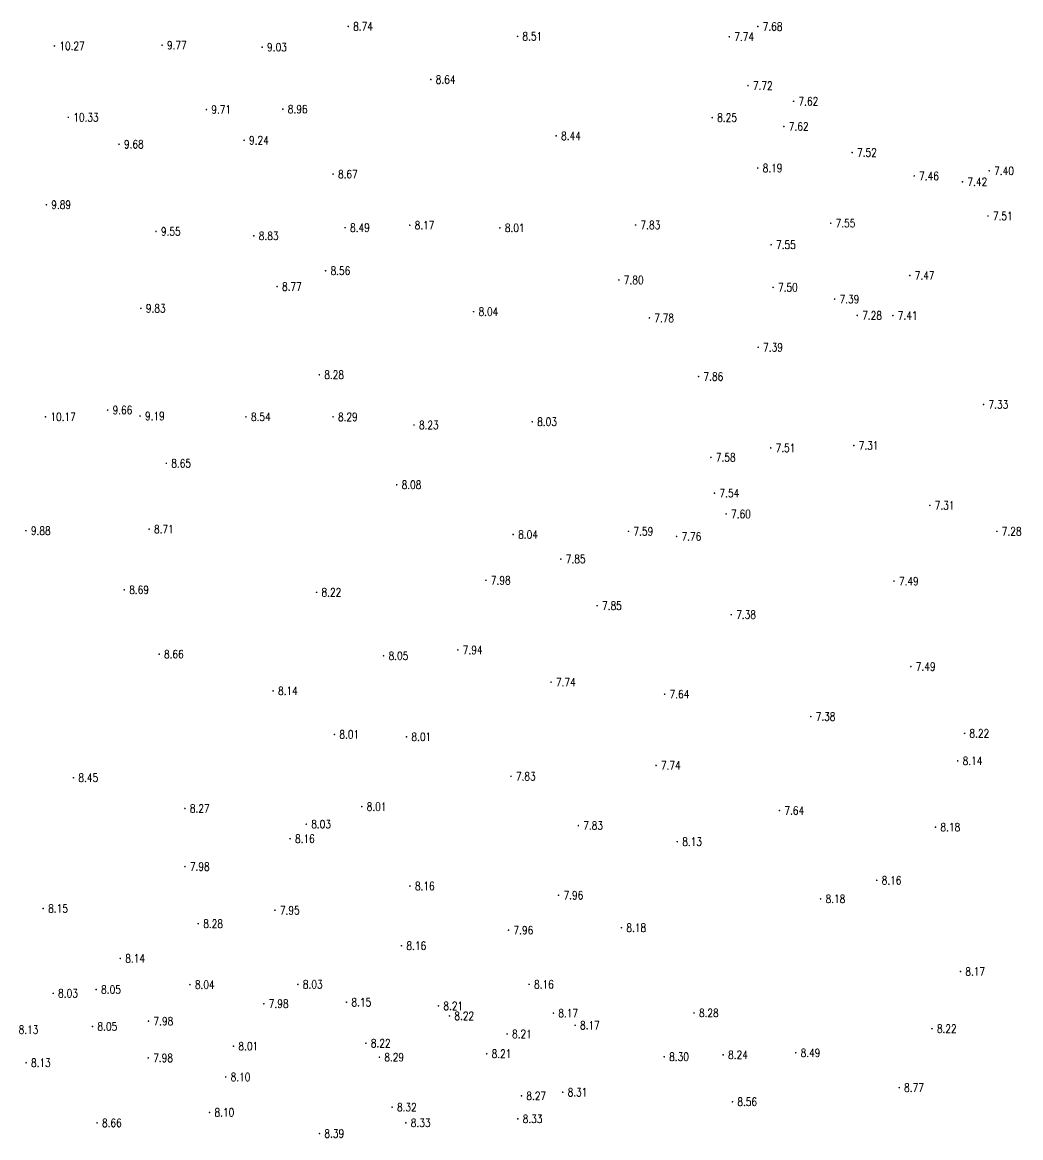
# Model space of a CAD drawing. Extents: x 476861 to 479475, y 2367369 to 2370541.
# Drawn here: x 477556.2 to 477677.5, y 2367775.1 to 2367910.7 of the extents above; entities that cross this region are included whole.
import ezdxf
from ezdxf.enums import TextEntityAlignment as Align

# ---------------------------------------------------------------- set-up
doc = ezdxf.new("R2010")
doc.units = 0
doc.header["$LTSCALE"] = 0.5
doc.layers.get('0').update_dxf_attribs({"linetype": 'CONTINUOUS'})
doc.layers.add('GCD', color=1, linetype='CONTINUOUS')
doc.styles.add('HZ', font='rs.shx', dxfattribs={"width": 0.8, "bigfont": 'hztxt.shx'})

# ---------------------------------------------------------------- blocks, each defined once
blk = doc.blocks.new('GC200')
at = {"linetype": 'Continuous', "const_width": 0.2, "flags": 128}
blk.add_lwpolyline([(-0.1, 0, 1), (0.1, 0, 1)], format="xyb", close=True, dxfattribs=at)

msp = doc.modelspace()

# ---------------------------------------------------------------- block references
at = {"layer": 'GCD', "linetype": 'Continuous'}
ref = msp.add_blockref('GC200', (477595.776, 2367910.175, 8.744), dxfattribs=dict(at, xscale=0.5, yscale=0.5, zscale=0.5))
ref.add_attrib('height', '8.74', dxfattribs={"linetype": 'Continuous', "height": 1, "style": 'HZ', "width": 0.8}).set_placement((477596.376, 2367910.175, 8.744), align=Align.MIDDLE_LEFT)
ref = msp.add_blockref('GC200', (477645.556, 2367910.158, 7.684), dxfattribs=dict(at, xscale=0.5, yscale=0.5, zscale=0.5))
ref.add_attrib('height', '7.68', dxfattribs={"linetype": 'Continuous', "height": 1, "style": 'HZ', "width": 0.8}).set_placement((477646.156, 2367910.158, 7.684), align=Align.MIDDLE_LEFT)
ref = msp.add_blockref('GC200', (477560.058, 2367907.801, 10.265), dxfattribs=dict(at, xscale=0.5, yscale=0.5, zscale=0.5))
ref.add_attrib('height', '10.27', dxfattribs={"linetype": 'Continuous', "height": 1, "style": 'HZ', "width": 0.8}).set_placement((477560.658, 2367907.801, 10.265), align=Align.MIDDLE_LEFT)
ref = msp.add_blockref('GC200', (477573.143, 2367907.894, 9.771), dxfattribs=dict(at, xscale=0.5, yscale=0.5, zscale=0.5))
ref.add_attrib('height', '9.77', dxfattribs={"linetype": 'Continuous', "height": 1, "style": 'HZ', "width": 0.8}).set_placement((477573.743, 2367907.894, 9.771), align=Align.MIDDLE_LEFT)
ref = msp.add_blockref('GC200', (477616.35, 2367908.966, 8.509), dxfattribs=dict(at, xscale=0.5, yscale=0.5, zscale=0.5))
ref.add_attrib('height', '8.51', dxfattribs={"linetype": 'Continuous', "height": 1, "style": 'HZ', "width": 0.8}).set_placement((477616.95, 2367908.966, 8.509), align=Align.MIDDLE_LEFT)
ref = msp.add_blockref('GC200', (477642.094, 2367908.922, 7.735), dxfattribs=dict(at, xscale=0.5, yscale=0.5, zscale=0.5))
ref.add_attrib('height', '7.74', dxfattribs={"linetype": 'Continuous', "height": 1, "style": 'HZ', "width": 0.8}).set_placement((477642.694, 2367908.922, 7.735), align=Align.MIDDLE_LEFT)
ref = msp.add_blockref('GC200', (477585.311, 2367907.651, 9.033), dxfattribs=dict(at, xscale=0.5, yscale=0.5, zscale=0.5))
ref.add_attrib('height', '9.03', dxfattribs={"linetype": 'Continuous', "height": 1, "style": 'HZ', "width": 0.8}).set_placement((477585.911, 2367907.651, 9.033), align=Align.MIDDLE_LEFT)
ref = msp.add_blockref('GC200', (477605.81, 2367903.713, 8.64), dxfattribs=dict(at, xscale=0.5, yscale=0.5, zscale=0.5))
ref.add_attrib('height', '8.64', dxfattribs={"linetype": 'Continuous', "height": 1, "style": 'HZ', "width": 0.8}).set_placement((477606.41, 2367903.713, 8.64), align=Align.MIDDLE_LEFT)
ref = msp.add_blockref('GC200', (477644.364, 2367902.98, 7.718), dxfattribs=dict(at, xscale=0.5, yscale=0.5, zscale=0.5))
ref.add_attrib('height', '7.72', dxfattribs={"linetype": 'Continuous', "height": 1, "style": 'HZ', "width": 0.8}).set_placement((477644.964, 2367902.98, 7.718), align=Align.MIDDLE_LEFT)
ref = msp.add_blockref('GC200', (477649.905, 2367901.072, 7.619), dxfattribs=dict(at, xscale=0.5, yscale=0.5, zscale=0.5))
ref.add_attrib('height', '7.62', dxfattribs={"linetype": 'Continuous', "height": 1, "style": 'HZ', "width": 0.8}).set_placement((477650.505, 2367901.072, 7.619), align=Align.MIDDLE_LEFT)
ref = msp.add_blockref('GC200', (477578.527, 2367900.069, 9.708), dxfattribs=dict(at, xscale=0.5, yscale=0.5, zscale=0.5))
ref.add_attrib('height', '9.71', dxfattribs={"linetype": 'Continuous', "height": 1, "style": 'HZ', "width": 0.8}).set_placement((477579.127, 2367900.069, 9.708), align=Align.MIDDLE_LEFT)
ref = msp.add_blockref('GC200', (477587.825, 2367900.119, 8.958), dxfattribs=dict(at, xscale=0.5, yscale=0.5, zscale=0.5))
ref.add_attrib('height', '8.96', dxfattribs={"linetype": 'Continuous', "height": 1, "style": 'HZ', "width": 0.8}).set_placement((477588.425, 2367900.119, 8.958), align=Align.MIDDLE_LEFT)
ref = msp.add_blockref('GC200', (477561.752, 2367899.12, 10.33), dxfattribs=dict(at, xscale=0.5, yscale=0.5, zscale=0.5))
ref.add_attrib('height', '10.33', dxfattribs={"linetype": 'Continuous', "height": 1, "style": 'HZ', "width": 0.8}).set_placement((477562.352, 2367899.12, 10.33), align=Align.MIDDLE_LEFT)
ref = msp.add_blockref('GC200', (477640.02, 2367899.086, 8.25), dxfattribs=dict(at, xscale=0.5, yscale=0.5, zscale=0.5))
ref.add_attrib('height', '8.25', dxfattribs={"linetype": 'Continuous', "height": 1, "style": 'HZ', "width": 0.8}).set_placement((477640.62, 2367899.086, 8.25), align=Align.MIDDLE_LEFT)
ref = msp.add_blockref('GC200', (477648.729, 2367898.012, 7.619), dxfattribs=dict(at, xscale=0.5, yscale=0.5, zscale=0.5))
ref.add_attrib('height', '7.62', dxfattribs={"linetype": 'Continuous', "height": 1, "style": 'HZ', "width": 0.8}).set_placement((477649.329, 2367898.012, 7.619), align=Align.MIDDLE_LEFT)
ref = msp.add_blockref('GC200', (477567.914, 2367895.851, 9.68), dxfattribs=dict(at, xscale=0.5, yscale=0.5, zscale=0.5))
ref.add_attrib('height', '9.68', dxfattribs={"linetype": 'Continuous', "height": 1, "style": 'HZ', "width": 0.8}).set_placement((477568.514, 2367895.851, 9.68), align=Align.MIDDLE_LEFT)
ref = msp.add_blockref('GC200', (477583.118, 2367896.328, 9.24), dxfattribs=dict(at, xscale=0.5, yscale=0.5, zscale=0.5))
ref.add_attrib('height', '9.24', dxfattribs={"linetype": 'Continuous', "height": 1, "style": 'HZ', "width": 0.8}).set_placement((477583.718, 2367896.328, 9.24), align=Align.MIDDLE_LEFT)
ref = msp.add_blockref('GC200', (477621.05, 2367896.865, 8.44), dxfattribs=dict(at, xscale=0.5, yscale=0.5, zscale=0.5))
ref.add_attrib('height', '8.44', dxfattribs={"linetype": 'Continuous', "height": 1, "style": 'HZ', "width": 0.8}).set_placement((477621.65, 2367896.865, 8.44), align=Align.MIDDLE_LEFT)
ref = msp.add_blockref('GC200', (477657.023, 2367894.835, 7.519), dxfattribs=dict(at, xscale=0.5, yscale=0.5, zscale=0.5))
ref.add_attrib('height', '7.52', dxfattribs={"linetype": 'Continuous', "height": 1, "style": 'HZ', "width": 0.8}).set_placement((477657.623, 2367894.835, 7.519), align=Align.MIDDLE_LEFT)
ref = msp.add_blockref('GC200', (477645.552, 2367892.956, 8.19), dxfattribs=dict(at, xscale=0.5, yscale=0.5, zscale=0.5))
ref.add_attrib('height', '8.19', dxfattribs={"linetype": 'Continuous', "height": 1, "style": 'HZ', "width": 0.8}).set_placement((477646.152, 2367892.956, 8.19), align=Align.MIDDLE_LEFT)
ref = msp.add_blockref('GC200', (477593.931, 2367892.216, 8.67), dxfattribs=dict(at, xscale=0.5, yscale=0.5, zscale=0.5))
ref.add_attrib('height', '8.67', dxfattribs={"linetype": 'Continuous', "height": 1, "style": 'HZ', "width": 0.8}).set_placement((477594.531, 2367892.216, 8.67), align=Align.MIDDLE_LEFT)
ref = msp.add_blockref('GC200', (477664.568, 2367891.992, 7.463), dxfattribs=dict(at, xscale=0.5, yscale=0.5, zscale=0.5))
ref.add_attrib('height', '7.46', dxfattribs={"linetype": 'Continuous', "height": 1, "style": 'HZ', "width": 0.8}).set_placement((477665.168, 2367891.992, 7.463), align=Align.MIDDLE_LEFT)
ref = msp.add_blockref('GC200', (477673.692, 2367892.621, 7.403), dxfattribs=dict(at, xscale=0.5, yscale=0.5, zscale=0.5))
ref.add_attrib('height', '7.40', dxfattribs={"linetype": 'Continuous', "height": 1, "style": 'HZ', "width": 0.8}).set_placement((477674.292, 2367892.621, 7.403), align=Align.MIDDLE_LEFT)
ref = msp.add_blockref('GC200', (477670.441, 2367891.273, 7.424), dxfattribs=dict(at, xscale=0.5, yscale=0.5, zscale=0.5))
ref.add_attrib('height', '7.42', dxfattribs={"linetype": 'Continuous', "height": 1, "style": 'HZ', "width": 0.8}).set_placement((477671.041, 2367891.273, 7.424), align=Align.MIDDLE_LEFT)
ref = msp.add_blockref('GC200', (477559.081, 2367888.495, 9.89), dxfattribs=dict(at, xscale=0.5, yscale=0.5, zscale=0.5))
ref.add_attrib('height', '9.89', dxfattribs={"linetype": 'Continuous', "height": 1, "style": 'HZ', "width": 0.8}).set_placement((477559.681, 2367888.495, 9.89), align=Align.MIDDLE_LEFT)
ref = msp.add_blockref('GC200', (477654.419, 2367886.251, 7.549), dxfattribs=dict(at, xscale=0.5, yscale=0.5, zscale=0.5))
ref.add_attrib('height', '7.55', dxfattribs={"linetype": 'Continuous', "height": 1, "style": 'HZ', "width": 0.8}).set_placement((477655.019, 2367886.251, 7.549), align=Align.MIDDLE_LEFT)
ref = msp.add_blockref('GC200', (477673.535, 2367887.123, 7.51), dxfattribs=dict(at, xscale=0.5, yscale=0.5, zscale=0.5))
ref.add_attrib('height', '7.51', dxfattribs={"linetype": 'Continuous', "height": 1, "style": 'HZ', "width": 0.8}).set_placement((477674.135, 2367887.123, 7.51), align=Align.MIDDLE_LEFT)
ref = msp.add_blockref('GC200', (477572.406, 2367885.251, 9.554), dxfattribs=dict(at, xscale=0.5, yscale=0.5, zscale=0.5))
ref.add_attrib('height', '9.55', dxfattribs={"linetype": 'Continuous', "height": 1, "style": 'HZ', "width": 0.8}).set_placement((477573.006, 2367885.251, 9.554), align=Align.MIDDLE_LEFT)
ref = msp.add_blockref('GC200', (477584.304, 2367884.709, 8.834), dxfattribs=dict(at, xscale=0.5, yscale=0.5, zscale=0.5))
ref.add_attrib('height', '8.83', dxfattribs={"linetype": 'Continuous', "height": 1, "style": 'HZ', "width": 0.8}).set_placement((477584.904, 2367884.709, 8.834), align=Align.MIDDLE_LEFT)
ref = msp.add_blockref('GC200', (477595.397, 2367885.705, 8.49), dxfattribs=dict(at, xscale=0.5, yscale=0.5, zscale=0.5))
ref.add_attrib('height', '8.49', dxfattribs={"linetype": 'Continuous', "height": 1, "style": 'HZ', "width": 0.8}).set_placement((477595.997, 2367885.705, 8.49), align=Align.MIDDLE_LEFT)
ref = msp.add_blockref('GC200', (477603.249, 2367886.004, 8.171), dxfattribs=dict(at, xscale=0.5, yscale=0.5, zscale=0.5))
ref.add_attrib('height', '8.17', dxfattribs={"linetype": 'Continuous', "height": 1, "style": 'HZ', "width": 0.8}).set_placement((477603.849, 2367886.004, 8.171), align=Align.MIDDLE_LEFT)
ref = msp.add_blockref('GC200', (477614.209, 2367885.68, 8.005), dxfattribs=dict(at, xscale=0.5, yscale=0.5, zscale=0.5))
ref.add_attrib('height', '8.01', dxfattribs={"linetype": 'Continuous', "height": 1, "style": 'HZ', "width": 0.8}).set_placement((477614.809, 2367885.68, 8.005), align=Align.MIDDLE_LEFT)
ref = msp.add_blockref('GC200', (477630.701, 2367886.03, 7.825), dxfattribs=dict(at, xscale=0.5, yscale=0.5, zscale=0.5))
ref.add_attrib('height', '7.83', dxfattribs={"linetype": 'Continuous', "height": 1, "style": 'HZ', "width": 0.8}).set_placement((477631.301, 2367886.03, 7.825), align=Align.MIDDLE_LEFT)
ref = msp.add_blockref('GC200', (477647.176, 2367883.629, 7.545), dxfattribs=dict(at, xscale=0.5, yscale=0.5, zscale=0.5))
ref.add_attrib('height', '7.55', dxfattribs={"linetype": 'Continuous', "height": 1, "style": 'HZ', "width": 0.8}).set_placement((477647.776, 2367883.629, 7.545), align=Align.MIDDLE_LEFT)
ref = msp.add_blockref('GC200', (477593.023, 2367880.472, 8.56), dxfattribs=dict(at, xscale=0.5, yscale=0.5, zscale=0.5))
ref.add_attrib('height', '8.56', dxfattribs={"linetype": 'Continuous', "height": 1, "style": 'HZ', "width": 0.8}).set_placement((477593.623, 2367880.472, 8.56), align=Align.MIDDLE_LEFT)
ref = msp.add_blockref('GC200', (477628.671, 2367879.345, 7.8), dxfattribs=dict(at, xscale=0.5, yscale=0.5, zscale=0.5))
ref.add_attrib('height', '7.80', dxfattribs={"linetype": 'Continuous', "height": 1, "style": 'HZ', "width": 0.8}).set_placement((477629.271, 2367879.345, 7.8), align=Align.MIDDLE_LEFT)
ref = msp.add_blockref('GC200', (477664.031, 2367879.889, 7.468), dxfattribs=dict(at, xscale=0.5, yscale=0.5, zscale=0.5))
ref.add_attrib('height', '7.47', dxfattribs={"linetype": 'Continuous', "height": 1, "style": 'HZ', "width": 0.8}).set_placement((477664.631, 2367879.889, 7.468), align=Align.MIDDLE_LEFT)
ref = msp.add_blockref('GC200', (477587.124, 2367878.545, 8.77), dxfattribs=dict(at, xscale=0.5, yscale=0.5, zscale=0.5))
ref.add_attrib('height', '8.77', dxfattribs={"linetype": 'Continuous', "height": 1, "style": 'HZ', "width": 0.8}).set_placement((477587.724, 2367878.545, 8.77), align=Align.MIDDLE_LEFT)
ref = msp.add_blockref('GC200', (477647.418, 2367878.446, 7.5), dxfattribs=dict(at, xscale=0.5, yscale=0.5, zscale=0.5))
ref.add_attrib('height', '7.50', dxfattribs={"linetype": 'Continuous', "height": 1, "style": 'HZ', "width": 0.8}).set_placement((477648.018, 2367878.446, 7.5), align=Align.MIDDLE_LEFT)
ref = msp.add_blockref('GC200', (477654.898, 2367877.016, 7.39), dxfattribs=dict(at, xscale=0.5, yscale=0.5, zscale=0.5))
ref.add_attrib('height', '7.39', dxfattribs={"linetype": 'Continuous', "height": 1, "style": 'HZ', "width": 0.8}).set_placement((477655.498, 2367877.016, 7.39), align=Align.MIDDLE_LEFT)
ref = msp.add_blockref('GC200', (477570.572, 2367875.894, 9.831), dxfattribs=dict(at, xscale=0.5, yscale=0.5, zscale=0.5))
ref.add_attrib('height', '9.83', dxfattribs={"linetype": 'Continuous', "height": 1, "style": 'HZ', "width": 0.8}).set_placement((477571.172, 2367875.894, 9.831), align=Align.MIDDLE_LEFT)
ref = msp.add_blockref('GC200', (477611.013, 2367875.495, 8.04), dxfattribs=dict(at, xscale=0.5, yscale=0.5, zscale=0.5))
ref.add_attrib('height', '8.04', dxfattribs={"linetype": 'Continuous', "height": 1, "style": 'HZ', "width": 0.8}).set_placement((477611.613, 2367875.495, 8.04), align=Align.MIDDLE_LEFT)
ref = msp.add_blockref('GC200', (477632.376, 2367874.729, 7.78), dxfattribs=dict(at, xscale=0.5, yscale=0.5, zscale=0.5))
ref.add_attrib('height', '7.78', dxfattribs={"linetype": 'Continuous', "height": 1, "style": 'HZ', "width": 0.8}).set_placement((477632.976, 2367874.729, 7.78), align=Align.MIDDLE_LEFT)
ref = msp.add_blockref('GC200', (477657.649, 2367875.04, 7.279), dxfattribs=dict(at, xscale=0.5, yscale=0.5, zscale=0.5))
ref.add_attrib('height', '7.28', dxfattribs={"linetype": 'Continuous', "height": 1, "style": 'HZ', "width": 0.8}).set_placement((477658.249, 2367875.04, 7.279), align=Align.MIDDLE_LEFT)
ref = msp.add_blockref('GC200', (477661.974, 2367875.015, 7.406), dxfattribs=dict(at, xscale=0.5, yscale=0.5, zscale=0.5))
ref.add_attrib('height', '7.41', dxfattribs={"linetype": 'Continuous', "height": 1, "style": 'HZ', "width": 0.8}).set_placement((477662.574, 2367875.015, 7.406), align=Align.MIDDLE_LEFT)
ref = msp.add_blockref('GC200', (477645.605, 2367871.161, 7.39), dxfattribs=dict(at, xscale=0.5, yscale=0.5, zscale=0.5))
ref.add_attrib('height', '7.39', dxfattribs={"linetype": 'Continuous', "height": 1, "style": 'HZ', "width": 0.8}).set_placement((477646.205, 2367871.161, 7.39), align=Align.MIDDLE_LEFT)
ref = msp.add_blockref('GC200', (477592.261, 2367867.829, 8.282), dxfattribs=dict(at, xscale=0.5, yscale=0.5, zscale=0.5))
ref.add_attrib('height', '8.28', dxfattribs={"linetype": 'Continuous', "height": 1, "style": 'HZ', "width": 0.8}).set_placement((477592.861, 2367867.829, 8.282), align=Align.MIDDLE_LEFT)
ref = msp.add_blockref('GC200', (477638.354, 2367867.598, 7.862), dxfattribs=dict(at, xscale=0.5, yscale=0.5, zscale=0.5))
ref.add_attrib('height', '7.86', dxfattribs={"linetype": 'Continuous', "height": 1, "style": 'HZ', "width": 0.8}).set_placement((477638.954, 2367867.598, 7.862), align=Align.MIDDLE_LEFT)
ref = msp.add_blockref('GC200', (477566.527, 2367863.531, 9.658), dxfattribs=dict(at, xscale=0.5, yscale=0.5, zscale=0.5))
ref.add_attrib('height', '9.66', dxfattribs={"linetype": 'Continuous', "height": 1, "style": 'HZ', "width": 0.8}).set_placement((477567.127, 2367863.531, 9.658), align=Align.MIDDLE_LEFT)
ref = msp.add_blockref('GC200', (477673, 2367864.209, 7.33), dxfattribs=dict(at, xscale=0.5, yscale=0.5, zscale=0.5))
ref.add_attrib('height', '7.33', dxfattribs={"linetype": 'Continuous', "height": 1, "style": 'HZ', "width": 0.8}).set_placement((477673.6, 2367864.209, 7.33), align=Align.MIDDLE_LEFT)
ref = msp.add_blockref('GC200', (477558.977, 2367862.703, 10.173), dxfattribs=dict(at, xscale=0.5, yscale=0.5, zscale=0.5))
ref.add_attrib('height', '10.17', dxfattribs={"linetype": 'Continuous', "height": 1, "style": 'HZ', "width": 0.8}).set_placement((477559.577, 2367862.703, 10.173), align=Align.MIDDLE_LEFT)
ref = msp.add_blockref('GC200', (477570.47, 2367862.802, 9.188), dxfattribs=dict(at, xscale=0.5, yscale=0.5, zscale=0.5))
ref.add_attrib('height', '9.19', dxfattribs={"linetype": 'Continuous', "height": 1, "style": 'HZ', "width": 0.8}).set_placement((477571.07, 2367862.802, 9.188), align=Align.MIDDLE_LEFT)
ref = msp.add_blockref('GC200', (477583.343, 2367862.704, 8.543), dxfattribs=dict(at, xscale=0.5, yscale=0.5, zscale=0.5))
ref.add_attrib('height', '8.54', dxfattribs={"linetype": 'Continuous', "height": 1, "style": 'HZ', "width": 0.8}).set_placement((477583.943, 2367862.704, 8.543), align=Align.MIDDLE_LEFT)
ref = msp.add_blockref('GC200', (477593.928, 2367862.699, 8.287), dxfattribs=dict(at, xscale=0.5, yscale=0.5, zscale=0.5))
ref.add_attrib('height', '8.29', dxfattribs={"linetype": 'Continuous', "height": 1, "style": 'HZ', "width": 0.8}).set_placement((477594.528, 2367862.699, 8.287), align=Align.MIDDLE_LEFT)
ref = msp.add_blockref('GC200', (477603.77, 2367861.712, 8.225), dxfattribs=dict(at, xscale=0.5, yscale=0.5, zscale=0.5))
ref.add_attrib('height', '8.23', dxfattribs={"linetype": 'Continuous', "height": 1, "style": 'HZ', "width": 0.8}).set_placement((477604.37, 2367861.712, 8.225), align=Align.MIDDLE_LEFT)
ref = msp.add_blockref('GC200', (477618.137, 2367862.108, 8.027), dxfattribs=dict(at, xscale=0.5, yscale=0.5, zscale=0.5))
ref.add_attrib('height', '8.03', dxfattribs={"linetype": 'Continuous', "height": 1, "style": 'HZ', "width": 0.8}).set_placement((477618.737, 2367862.108, 8.027), align=Align.MIDDLE_LEFT)
ref = msp.add_blockref('GC200', (477657.224, 2367859.223, 7.305), dxfattribs=dict(at, xscale=0.5, yscale=0.5, zscale=0.5))
ref.add_attrib('height', '7.31', dxfattribs={"linetype": 'Continuous', "height": 1, "style": 'HZ', "width": 0.8}).set_placement((477657.824, 2367859.223, 7.305), align=Align.MIDDLE_LEFT)
ref = msp.add_blockref('GC200', (477639.856, 2367857.779, 7.575), dxfattribs=dict(at, xscale=0.5, yscale=0.5, zscale=0.5))
ref.add_attrib('height', '7.58', dxfattribs={"linetype": 'Continuous', "height": 1, "style": 'HZ', "width": 0.8}).set_placement((477640.456, 2367857.779, 7.575), align=Align.MIDDLE_LEFT)
ref = msp.add_blockref('GC200', (477647.13, 2367858.925, 7.512), dxfattribs=dict(at, xscale=0.5, yscale=0.5, zscale=0.5))
ref.add_attrib('height', '7.51', dxfattribs={"linetype": 'Continuous', "height": 1, "style": 'HZ', "width": 0.8}).set_placement((477647.73, 2367858.925, 7.512), align=Align.MIDDLE_LEFT)
ref = msp.add_blockref('GC200', (477573.661, 2367857.05, 8.65), dxfattribs=dict(at, xscale=0.5, yscale=0.5, zscale=0.5))
ref.add_attrib('height', '8.65', dxfattribs={"linetype": 'Continuous', "height": 1, "style": 'HZ', "width": 0.8}).set_placement((477574.261, 2367857.05, 8.65), align=Align.MIDDLE_LEFT)
ref = msp.add_blockref('GC200', (477601.666, 2367854.445, 8.079), dxfattribs=dict(at, xscale=0.5, yscale=0.5, zscale=0.5))
ref.add_attrib('height', '8.08', dxfattribs={"linetype": 'Continuous', "height": 1, "style": 'HZ', "width": 0.8}).set_placement((477602.266, 2367854.445, 8.079), align=Align.MIDDLE_LEFT)
ref = msp.add_blockref('GC200', (477640.3, 2367853.43, 7.537), dxfattribs=dict(at, xscale=0.5, yscale=0.5, zscale=0.5))
ref.add_attrib('height', '7.54', dxfattribs={"linetype": 'Continuous', "height": 1, "style": 'HZ', "width": 0.8}).set_placement((477640.9, 2367853.43, 7.537), align=Align.MIDDLE_LEFT)
ref = msp.add_blockref('GC200', (477641.71, 2367850.895, 7.598), dxfattribs=dict(at, xscale=0.5, yscale=0.5, zscale=0.5))
ref.add_attrib('height', '7.60', dxfattribs={"linetype": 'Continuous', "height": 1, "style": 'HZ', "width": 0.8}).set_placement((477642.31, 2367850.895, 7.598), align=Align.MIDDLE_LEFT)
ref = msp.add_blockref('GC200', (477666.464, 2367851.938, 7.305), dxfattribs=dict(at, xscale=0.5, yscale=0.5, zscale=0.5))
ref.add_attrib('height', '7.31', dxfattribs={"linetype": 'Continuous', "height": 1, "style": 'HZ', "width": 0.8}).set_placement((477667.064, 2367851.938, 7.305), align=Align.MIDDLE_LEFT)
ref = msp.add_blockref('GC200', (477556.598, 2367848.863, 9.88), dxfattribs=dict(at, xscale=0.5, yscale=0.5, zscale=0.5))
ref.add_attrib('height', '9.88', dxfattribs={"linetype": 'Continuous', "height": 1, "style": 'HZ', "width": 0.8}).set_placement((477557.198, 2367848.863, 9.88), align=Align.MIDDLE_LEFT)
ref = msp.add_blockref('GC200', (477571.567, 2367849.053, 8.71), dxfattribs=dict(at, xscale=0.5, yscale=0.5, zscale=0.5))
ref.add_attrib('height', '8.71', dxfattribs={"linetype": 'Continuous', "height": 1, "style": 'HZ', "width": 0.8}).set_placement((477572.167, 2367849.053, 8.71), align=Align.MIDDLE_LEFT)
ref = msp.add_blockref('GC200', (477615.828, 2367848.393, 8.038), dxfattribs=dict(at, xscale=0.5, yscale=0.5, zscale=0.5))
ref.add_attrib('height', '8.04', dxfattribs={"linetype": 'Continuous', "height": 1, "style": 'HZ', "width": 0.8}).set_placement((477616.428, 2367848.393, 8.038), align=Align.MIDDLE_LEFT)
ref = msp.add_blockref('GC200', (477629.84, 2367848.783, 7.589), dxfattribs=dict(at, xscale=0.5, yscale=0.5, zscale=0.5))
ref.add_attrib('height', '7.59', dxfattribs={"linetype": 'Continuous', "height": 1, "style": 'HZ', "width": 0.8}).set_placement((477630.44, 2367848.783, 7.589), align=Align.MIDDLE_LEFT)
ref = msp.add_blockref('GC200', (477635.69, 2367848.161, 7.762), dxfattribs=dict(at, xscale=0.5, yscale=0.5, zscale=0.5))
ref.add_attrib('height', '7.76', dxfattribs={"linetype": 'Continuous', "height": 1, "style": 'HZ', "width": 0.8}).set_placement((477636.29, 2367848.161, 7.762), align=Align.MIDDLE_LEFT)
ref = msp.add_blockref('GC200', (477674.614, 2367848.783, 7.28), dxfattribs=dict(at, xscale=0.5, yscale=0.5, zscale=0.5))
ref.add_attrib('height', '7.28', dxfattribs={"linetype": 'Continuous', "height": 1, "style": 'HZ', "width": 0.8}).set_placement((477675.214, 2367848.783, 7.28), align=Align.MIDDLE_LEFT)
ref = msp.add_blockref('GC200', (477621.615, 2367845.417, 7.845), dxfattribs=dict(at, xscale=0.5, yscale=0.5, zscale=0.5))
ref.add_attrib('height', '7.85', dxfattribs={"linetype": 'Continuous', "height": 1, "style": 'HZ', "width": 0.8}).set_placement((477622.215, 2367845.417, 7.845), align=Align.MIDDLE_LEFT)
ref = msp.add_blockref('GC200', (477612.511, 2367842.828, 7.979), dxfattribs=dict(at, xscale=0.5, yscale=0.5, zscale=0.5))
ref.add_attrib('height', '7.98', dxfattribs={"linetype": 'Continuous', "height": 1, "style": 'HZ', "width": 0.8}).set_placement((477613.111, 2367842.828, 7.979), align=Align.MIDDLE_LEFT)
ref = msp.add_blockref('GC200', (477662.11, 2367842.729, 7.492), dxfattribs=dict(at, xscale=0.5, yscale=0.5, zscale=0.5))
ref.add_attrib('height', '7.49', dxfattribs={"linetype": 'Continuous', "height": 1, "style": 'HZ', "width": 0.8}).set_placement((477662.71, 2367842.729, 7.492), align=Align.MIDDLE_LEFT)
ref = msp.add_blockref('GC200', (477568.55, 2367841.672, 8.69), dxfattribs=dict(at, xscale=0.5, yscale=0.5, zscale=0.5))
ref.add_attrib('height', '8.69', dxfattribs={"linetype": 'Continuous', "height": 1, "style": 'HZ', "width": 0.8}).set_placement((477569.15, 2367841.672, 8.69), align=Align.MIDDLE_LEFT)
ref = msp.add_blockref('GC200', (477591.924, 2367841.369, 8.222), dxfattribs=dict(at, xscale=0.5, yscale=0.5, zscale=0.5))
ref.add_attrib('height', '8.22', dxfattribs={"linetype": 'Continuous', "height": 1, "style": 'HZ', "width": 0.8}).set_placement((477592.524, 2367841.369, 8.222), align=Align.MIDDLE_LEFT)
ref = msp.add_blockref('GC200', (477626.029, 2367839.742, 7.845), dxfattribs=dict(at, xscale=0.5, yscale=0.5, zscale=0.5))
ref.add_attrib('height', '7.85', dxfattribs={"linetype": 'Continuous', "height": 1, "style": 'HZ', "width": 0.8}).set_placement((477626.629, 2367839.742, 7.845), align=Align.MIDDLE_LEFT)
ref = msp.add_blockref('GC200', (477642.333, 2367838.652, 7.383), dxfattribs=dict(at, xscale=0.5, yscale=0.5, zscale=0.5))
ref.add_attrib('height', '7.38', dxfattribs={"linetype": 'Continuous', "height": 1, "style": 'HZ', "width": 0.8}).set_placement((477642.933, 2367838.652, 7.383), align=Align.MIDDLE_LEFT)
ref = msp.add_blockref('GC200', (477572.782, 2367833.849, 8.663), dxfattribs=dict(at, xscale=0.5, yscale=0.5, zscale=0.5))
ref.add_attrib('height', '8.66', dxfattribs={"linetype": 'Continuous', "height": 1, "style": 'HZ', "width": 0.8}).set_placement((477573.382, 2367833.849, 8.663), align=Align.MIDDLE_LEFT)
ref = msp.add_blockref('GC200', (477600.073, 2367833.653, 8.048), dxfattribs=dict(at, xscale=0.5, yscale=0.5, zscale=0.5))
ref.add_attrib('height', '8.05', dxfattribs={"linetype": 'Continuous', "height": 1, "style": 'HZ', "width": 0.8}).set_placement((477600.673, 2367833.653, 8.048), align=Align.MIDDLE_LEFT)
ref = msp.add_blockref('GC200', (477609.095, 2367834.362, 7.94), dxfattribs=dict(at, xscale=0.5, yscale=0.5, zscale=0.5))
ref.add_attrib('height', '7.94', dxfattribs={"linetype": 'Continuous', "height": 1, "style": 'HZ', "width": 0.8}).set_placement((477609.695, 2367834.362, 7.94), align=Align.MIDDLE_LEFT)
ref = msp.add_blockref('GC200', (477664.164, 2367832.338, 7.492), dxfattribs=dict(at, xscale=0.5, yscale=0.5, zscale=0.5))
ref.add_attrib('height', '7.49', dxfattribs={"linetype": 'Continuous', "height": 1, "style": 'HZ', "width": 0.8}).set_placement((477664.764, 2367832.338, 7.492), align=Align.MIDDLE_LEFT)
ref = msp.add_blockref('GC200', (477586.638, 2367829.389, 8.137), dxfattribs=dict(at, xscale=0.5, yscale=0.5, zscale=0.5))
ref.add_attrib('height', '8.14', dxfattribs={"linetype": 'Continuous', "height": 1, "style": 'HZ', "width": 0.8}).set_placement((477587.238, 2367829.389, 8.137), align=Align.MIDDLE_LEFT)
ref = msp.add_blockref('GC200', (477620.425, 2367830.449, 7.743), dxfattribs=dict(at, xscale=0.5, yscale=0.5, zscale=0.5))
ref.add_attrib('height', '7.74', dxfattribs={"linetype": 'Continuous', "height": 1, "style": 'HZ', "width": 0.8}).set_placement((477621.025, 2367830.449, 7.743), align=Align.MIDDLE_LEFT)
ref = msp.add_blockref('GC200', (477634.234, 2367828.982, 7.637), dxfattribs=dict(at, xscale=0.5, yscale=0.5, zscale=0.5))
ref.add_attrib('height', '7.64', dxfattribs={"linetype": 'Continuous', "height": 1, "style": 'HZ', "width": 0.8}).set_placement((477634.834, 2367828.982, 7.637), align=Align.MIDDLE_LEFT)
ref = msp.add_blockref('GC200', (477651.996, 2367826.257, 7.383), dxfattribs=dict(at, xscale=0.5, yscale=0.5, zscale=0.5))
ref.add_attrib('height', '7.38', dxfattribs={"linetype": 'Continuous', "height": 1, "style": 'HZ', "width": 0.8}).set_placement((477652.596, 2367826.257, 7.383), align=Align.MIDDLE_LEFT)
ref = msp.add_blockref('GC200', (477594.098, 2367824.091, 8.013), dxfattribs=dict(at, xscale=0.5, yscale=0.5, zscale=0.5))
ref.add_attrib('height', '8.01', dxfattribs={"linetype": 'Continuous', "height": 1, "style": 'HZ', "width": 0.8}).set_placement((477594.698, 2367824.091, 8.013), align=Align.MIDDLE_LEFT)
ref = msp.add_blockref('GC200', (477602.856, 2367823.799, 8.013), dxfattribs=dict(at, xscale=0.5, yscale=0.5, zscale=0.5))
ref.add_attrib('height', '8.01', dxfattribs={"linetype": 'Continuous', "height": 1, "style": 'HZ', "width": 0.8}).set_placement((477603.456, 2367823.799, 8.013), align=Align.MIDDLE_LEFT)
ref = msp.add_blockref('GC200', (477670.687, 2367824.222, 8.223), dxfattribs=dict(at, xscale=0.5, yscale=0.5, zscale=0.5))
ref.add_attrib('height', '8.22', dxfattribs={"linetype": 'Continuous', "height": 1, "style": 'HZ', "width": 0.8}).set_placement((477671.287, 2367824.222, 8.223), align=Align.MIDDLE_LEFT)
ref = msp.add_blockref('GC200', (477633.19, 2367820.327, 7.743), dxfattribs=dict(at, xscale=0.5, yscale=0.5, zscale=0.5))
ref.add_attrib('height', '7.74', dxfattribs={"linetype": 'Continuous', "height": 1, "style": 'HZ', "width": 0.8}).set_placement((477633.79, 2367820.327, 7.743), align=Align.MIDDLE_LEFT)
ref = msp.add_blockref('GC200', (477669.854, 2367820.876, 8.142), dxfattribs=dict(at, xscale=0.5, yscale=0.5, zscale=0.5))
ref.add_attrib('height', '8.14', dxfattribs={"linetype": 'Continuous', "height": 1, "style": 'HZ', "width": 0.8}).set_placement((477670.454, 2367820.876, 8.142), align=Align.MIDDLE_LEFT)
ref = msp.add_blockref('GC200', (477562.38, 2367818.827, 8.454), dxfattribs=dict(at, xscale=0.5, yscale=0.5, zscale=0.5))
ref.add_attrib('height', '8.45', dxfattribs={"linetype": 'Continuous', "height": 1, "style": 'HZ', "width": 0.8}).set_placement((477562.98, 2367818.827, 8.454), align=Align.MIDDLE_LEFT)
ref = msp.add_blockref('GC200', (477615.558, 2367818.995, 7.83), dxfattribs=dict(at, xscale=0.5, yscale=0.5, zscale=0.5))
ref.add_attrib('height', '7.83', dxfattribs={"linetype": 'Continuous', "height": 1, "style": 'HZ', "width": 0.8}).set_placement((477616.158, 2367818.995, 7.83), align=Align.MIDDLE_LEFT)
ref = msp.add_blockref('GC200', (477575.923, 2367815.087, 8.271), dxfattribs=dict(at, xscale=0.5, yscale=0.5, zscale=0.5))
ref.add_attrib('height', '8.27', dxfattribs={"linetype": 'Continuous', "height": 1, "style": 'HZ', "width": 0.8}).set_placement((477576.523, 2367815.087, 8.271), align=Align.MIDDLE_LEFT)
ref = msp.add_blockref('GC200', (477597.419, 2367815.313, 8.013), dxfattribs=dict(at, xscale=0.5, yscale=0.5, zscale=0.5))
ref.add_attrib('height', '8.01', dxfattribs={"linetype": 'Continuous', "height": 1, "style": 'HZ', "width": 0.8}).set_placement((477598.019, 2367815.313, 8.013), align=Align.MIDDLE_LEFT)
ref = msp.add_blockref('GC200', (477648.189, 2367814.83, 7.637), dxfattribs=dict(at, xscale=0.5, yscale=0.5, zscale=0.5))
ref.add_attrib('height', '7.64', dxfattribs={"linetype": 'Continuous', "height": 1, "style": 'HZ', "width": 0.8}).set_placement((477648.789, 2367814.83, 7.637), align=Align.MIDDLE_LEFT)
ref = msp.add_blockref('GC200', (477590.675, 2367813.177, 8.025), dxfattribs=dict(at, xscale=0.5, yscale=0.5, zscale=0.5))
ref.add_attrib('height', '8.03', dxfattribs={"linetype": 'Continuous', "height": 1, "style": 'HZ', "width": 0.8}).set_placement((477591.275, 2367813.177, 8.025), align=Align.MIDDLE_LEFT)
ref = msp.add_blockref('GC200', (477623.742, 2367813.011, 7.83), dxfattribs=dict(at, xscale=0.5, yscale=0.5, zscale=0.5))
ref.add_attrib('height', '7.83', dxfattribs={"linetype": 'Continuous', "height": 1, "style": 'HZ', "width": 0.8}).set_placement((477624.342, 2367813.011, 7.83), align=Align.MIDDLE_LEFT)
ref = msp.add_blockref('GC200', (477667.157, 2367812.819, 8.18), dxfattribs=dict(at, xscale=0.5, yscale=0.5, zscale=0.5))
ref.add_attrib('height', '8.18', dxfattribs={"linetype": 'Continuous', "height": 1, "style": 'HZ', "width": 0.8}).set_placement((477667.757, 2367812.819, 8.18), align=Align.MIDDLE_LEFT)
ref = msp.add_blockref('GC200', (477588.706, 2367811.413, 8.157), dxfattribs=dict(at, xscale=0.5, yscale=0.5, zscale=0.5))
ref.add_attrib('height', '8.16', dxfattribs={"linetype": 'Continuous', "height": 1, "style": 'HZ', "width": 0.8}).set_placement((477589.306, 2367811.413, 8.157), align=Align.MIDDLE_LEFT)
ref = msp.add_blockref('GC200', (477635.772, 2367811.05, 8.132), dxfattribs=dict(at, xscale=0.5, yscale=0.5, zscale=0.5))
ref.add_attrib('height', '8.13', dxfattribs={"linetype": 'Continuous', "height": 1, "style": 'HZ', "width": 0.8}).set_placement((477636.372, 2367811.05, 8.132), align=Align.MIDDLE_LEFT)
ref = msp.add_blockref('GC200', (477575.925, 2367808.024, 7.983), dxfattribs=dict(at, xscale=0.5, yscale=0.5, zscale=0.5))
ref.add_attrib('height', '7.98', dxfattribs={"linetype": 'Continuous', "height": 1, "style": 'HZ', "width": 0.8}).set_placement((477576.525, 2367808.024, 7.983), align=Align.MIDDLE_LEFT)
ref = msp.add_blockref('GC200', (477660.016, 2367806.353, 8.157), dxfattribs=dict(at, xscale=0.5, yscale=0.5, zscale=0.5))
ref.add_attrib('height', '8.16', dxfattribs={"linetype": 'Continuous', "height": 1, "style": 'HZ', "width": 0.8}).set_placement((477660.616, 2367806.353, 8.157), align=Align.MIDDLE_LEFT)
ref = msp.add_blockref('GC200', (477603.275, 2367805.656, 8.161), dxfattribs=dict(at, xscale=0.5, yscale=0.5, zscale=0.5))
ref.add_attrib('height', '8.16', dxfattribs={"linetype": 'Continuous', "height": 1, "style": 'HZ', "width": 0.8}).set_placement((477603.875, 2367805.656, 8.161), align=Align.MIDDLE_LEFT)
ref = msp.add_blockref('GC200', (477621.344, 2367804.54, 7.96), dxfattribs=dict(at, xscale=0.5, yscale=0.5, zscale=0.5))
ref.add_attrib('height', '7.96', dxfattribs={"linetype": 'Continuous', "height": 1, "style": 'HZ', "width": 0.8}).set_placement((477621.944, 2367804.54, 7.96), align=Align.MIDDLE_LEFT)
ref = msp.add_blockref('GC200', (477653.194, 2367804.097, 8.182), dxfattribs=dict(at, xscale=0.5, yscale=0.5, zscale=0.5))
ref.add_attrib('height', '8.18', dxfattribs={"linetype": 'Continuous', "height": 1, "style": 'HZ', "width": 0.8}).set_placement((477653.794, 2367804.097, 8.182), align=Align.MIDDLE_LEFT)
ref = msp.add_blockref('GC200', (477558.699, 2367802.921, 8.151), dxfattribs=dict(at, xscale=0.5, yscale=0.5, zscale=0.5))
ref.add_attrib('height', '8.15', dxfattribs={"linetype": 'Continuous', "height": 1, "style": 'HZ', "width": 0.8}).set_placement((477559.299, 2367802.921, 8.151), align=Align.MIDDLE_LEFT)
ref = msp.add_blockref('GC200', (477586.864, 2367802.709, 7.948), dxfattribs=dict(at, xscale=0.5, yscale=0.5, zscale=0.5))
ref.add_attrib('height', '7.95', dxfattribs={"linetype": 'Continuous', "height": 1, "style": 'HZ', "width": 0.8}).set_placement((477587.464, 2367802.709, 7.948), align=Align.MIDDLE_LEFT)
ref = msp.add_blockref('GC200', (477577.548, 2367801.08, 8.282), dxfattribs=dict(at, xscale=0.5, yscale=0.5, zscale=0.5))
ref.add_attrib('height', '8.28', dxfattribs={"linetype": 'Continuous', "height": 1, "style": 'HZ', "width": 0.8}).set_placement((477578.148, 2367801.08, 8.282), align=Align.MIDDLE_LEFT)
ref = msp.add_blockref('GC200', (477615.265, 2367800.289, 7.96), dxfattribs=dict(at, xscale=0.5, yscale=0.5, zscale=0.5))
ref.add_attrib('height', '7.96', dxfattribs={"linetype": 'Continuous', "height": 1, "style": 'HZ', "width": 0.8}).set_placement((477615.865, 2367800.289, 7.96), align=Align.MIDDLE_LEFT)
ref = msp.add_blockref('GC200', (477628.984, 2367800.592, 8.184), dxfattribs=dict(at, xscale=0.5, yscale=0.5, zscale=0.5))
ref.add_attrib('height', '8.18', dxfattribs={"linetype": 'Continuous', "height": 1, "style": 'HZ', "width": 0.8}).set_placement((477629.584, 2367800.592, 8.184), align=Align.MIDDLE_LEFT)
ref = msp.add_blockref('GC200', (477602.248, 2367798.4, 8.161), dxfattribs=dict(at, xscale=0.5, yscale=0.5, zscale=0.5))
ref.add_attrib('height', '8.16', dxfattribs={"linetype": 'Continuous', "height": 1, "style": 'HZ', "width": 0.8}).set_placement((477602.848, 2367798.4, 8.161), align=Align.MIDDLE_LEFT)
ref = msp.add_blockref('GC200', (477568.068, 2367796.856, 8.137), dxfattribs=dict(at, xscale=0.5, yscale=0.5, zscale=0.5))
ref.add_attrib('height', '8.14', dxfattribs={"linetype": 'Continuous', "height": 1, "style": 'HZ', "width": 0.8}).set_placement((477568.668, 2367796.856, 8.137), align=Align.MIDDLE_LEFT)
ref = msp.add_blockref('GC200', (477670.189, 2367795.262, 8.17), dxfattribs=dict(at, xscale=0.5, yscale=0.5, zscale=0.5))
ref.add_attrib('height', '8.17', dxfattribs={"linetype": 'Continuous', "height": 1, "style": 'HZ', "width": 0.8}).set_placement((477670.789, 2367795.262, 8.17), align=Align.MIDDLE_LEFT)
ref = msp.add_blockref('GC200', (477559.91, 2367792.611, 8.034), dxfattribs=dict(at, xscale=0.5, yscale=0.5, zscale=0.5))
ref.add_attrib('height', '8.03', dxfattribs={"linetype": 'Continuous', "height": 1, "style": 'HZ', "width": 0.8}).set_placement((477560.51, 2367792.611, 8.034), align=Align.MIDDLE_LEFT)
ref = msp.add_blockref('GC200', (477565.136, 2367793.071, 8.054), dxfattribs=dict(at, xscale=0.5, yscale=0.5, zscale=0.5))
ref.add_attrib('height', '8.05', dxfattribs={"linetype": 'Continuous', "height": 1, "style": 'HZ', "width": 0.8}).set_placement((477565.736, 2367793.071, 8.054), align=Align.MIDDLE_LEFT)
ref = msp.add_blockref('GC200', (477576.532, 2367793.668, 8.04), dxfattribs=dict(at, xscale=0.5, yscale=0.5, zscale=0.5))
ref.add_attrib('height', '8.04', dxfattribs={"linetype": 'Continuous', "height": 1, "style": 'HZ', "width": 0.8}).set_placement((477577.132, 2367793.668, 8.04), align=Align.MIDDLE_LEFT)
ref = msp.add_blockref('GC200', (477589.657, 2367793.699, 8.031), dxfattribs=dict(at, xscale=0.5, yscale=0.5, zscale=0.5))
ref.add_attrib('height', '8.03', dxfattribs={"linetype": 'Continuous', "height": 1, "style": 'HZ', "width": 0.8}).set_placement((477590.257, 2367793.699, 8.031), align=Align.MIDDLE_LEFT)
ref = msp.add_blockref('GC200', (477617.763, 2367793.704, 8.165), dxfattribs=dict(at, xscale=0.5, yscale=0.5, zscale=0.5))
ref.add_attrib('height', '8.16', dxfattribs={"linetype": 'Continuous', "height": 1, "style": 'HZ', "width": 0.8}).set_placement((477618.363, 2367793.704, 8.165), align=Align.MIDDLE_LEFT)
ref = msp.add_blockref('GC200', (477585.515, 2367791.35, 7.982), dxfattribs=dict(at, xscale=0.5, yscale=0.5, zscale=0.5))
ref.add_attrib('height', '7.98', dxfattribs={"linetype": 'Continuous', "height": 1, "style": 'HZ', "width": 0.8}).set_placement((477586.115, 2367791.35, 7.982), align=Align.MIDDLE_LEFT)
ref = msp.add_blockref('GC200', (477595.566, 2367791.527, 8.149), dxfattribs=dict(at, xscale=0.5, yscale=0.5, zscale=0.5))
ref.add_attrib('height', '8.15', dxfattribs={"linetype": 'Continuous', "height": 1, "style": 'HZ', "width": 0.8}).set_placement((477596.166, 2367791.527, 8.149), align=Align.MIDDLE_LEFT)
ref = msp.add_blockref('GC200', (477606.738, 2367791.084, 8.209), dxfattribs=dict(at, xscale=0.5, yscale=0.5, zscale=0.5))
ref.add_attrib('height', '8.21', dxfattribs={"linetype": 'Continuous', "height": 1, "style": 'HZ', "width": 0.8}).set_placement((477607.338, 2367791.084, 8.209), align=Align.MIDDLE_LEFT)
ref = msp.add_blockref('GC200', (477608.075, 2367789.862, 8.222), dxfattribs=dict(at, xscale=0.5, yscale=0.5, zscale=0.5))
ref.add_attrib('height', '8.22', dxfattribs={"linetype": 'Continuous', "height": 1, "style": 'HZ', "width": 0.8}).set_placement((477608.675, 2367789.862, 8.222), align=Align.MIDDLE_LEFT)
ref = msp.add_blockref('GC200', (477620.707, 2367790.202, 8.171), dxfattribs=dict(at, xscale=0.5, yscale=0.5, zscale=0.5))
ref.add_attrib('height', '8.17', dxfattribs={"linetype": 'Continuous', "height": 1, "style": 'HZ', "width": 0.8}).set_placement((477621.307, 2367790.202, 8.171), align=Align.MIDDLE_LEFT)
ref = msp.add_blockref('GC200', (477637.801, 2367790.235, 8.28), dxfattribs=dict(at, xscale=0.5, yscale=0.5, zscale=0.5))
ref.add_attrib('height', '8.28', dxfattribs={"linetype": 'Continuous', "height": 1, "style": 'HZ', "width": 0.8}).set_placement((477638.401, 2367790.235, 8.28), align=Align.MIDDLE_LEFT)
ref = msp.add_blockref('GC200', (477564.691, 2367788.584, 8.054), dxfattribs=dict(at, xscale=0.5, yscale=0.5, zscale=0.5))
ref.add_attrib('height', '8.05', dxfattribs={"linetype": 'Continuous', "height": 1, "style": 'HZ', "width": 0.8}).set_placement((477565.291, 2367788.584, 8.054), align=Align.MIDDLE_LEFT)
ref = msp.add_blockref('GC200', (477571.499, 2367789.226, 7.98), dxfattribs=dict(at, xscale=0.5, yscale=0.5, zscale=0.5))
ref.add_attrib('height', '7.98', dxfattribs={"linetype": 'Continuous', "height": 1, "style": 'HZ', "width": 0.8}).set_placement((477572.099, 2367789.226, 7.98), align=Align.MIDDLE_LEFT)
ref = msp.add_blockref('GC200', (477623.35, 2367788.727, 8.171), dxfattribs=dict(at, xscale=0.5, yscale=0.5, zscale=0.5))
ref.add_attrib('height', '8.17', dxfattribs={"linetype": 'Continuous', "height": 1, "style": 'HZ', "width": 0.8}).set_placement((477623.95, 2367788.727, 8.171), align=Align.MIDDLE_LEFT)
ref = msp.add_blockref('GC200', (477555.108, 2367788.2, 8.133), dxfattribs=dict(at, xscale=0.5, yscale=0.5, zscale=0.5))
ref.add_attrib('height', '8.13', dxfattribs={"linetype": 'Continuous', "height": 1, "style": 'HZ', "width": 0.8}).set_placement((477555.708, 2367788.2, 8.133), align=Align.MIDDLE_LEFT)
ref = msp.add_blockref('GC200', (477615.088, 2367787.669, 8.205), dxfattribs=dict(at, xscale=0.5, yscale=0.5, zscale=0.5))
ref.add_attrib('height', '8.21', dxfattribs={"linetype": 'Continuous', "height": 1, "style": 'HZ', "width": 0.8}).set_placement((477615.688, 2367787.669, 8.205), align=Align.MIDDLE_LEFT)
ref = msp.add_blockref('GC200', (477666.726, 2367788.315, 8.217), dxfattribs=dict(at, xscale=0.5, yscale=0.5, zscale=0.5))
ref.add_attrib('height', '8.22', dxfattribs={"linetype": 'Continuous', "height": 1, "style": 'HZ', "width": 0.8}).set_placement((477667.326, 2367788.315, 8.217), align=Align.MIDDLE_LEFT)
ref = msp.add_blockref('GC200', (477581.826, 2367786.182, 8.009), dxfattribs=dict(at, xscale=0.5, yscale=0.5, zscale=0.5))
ref.add_attrib('height', '8.01', dxfattribs={"linetype": 'Continuous', "height": 1, "style": 'HZ', "width": 0.8}).set_placement((477582.426, 2367786.182, 8.009), align=Align.MIDDLE_LEFT)
ref = msp.add_blockref('GC200', (477597.92, 2367786.539, 8.221), dxfattribs=dict(at, xscale=0.5, yscale=0.5, zscale=0.5))
ref.add_attrib('height', '8.22', dxfattribs={"linetype": 'Continuous', "height": 1, "style": 'HZ', "width": 0.8}).set_placement((477598.52, 2367786.539, 8.221), align=Align.MIDDLE_LEFT)
ref = msp.add_blockref('GC200', (477571.467, 2367784.762, 7.98), dxfattribs=dict(at, xscale=0.5, yscale=0.5, zscale=0.5))
ref.add_attrib('height', '7.98', dxfattribs={"linetype": 'Continuous', "height": 1, "style": 'HZ', "width": 0.8}).set_placement((477572.067, 2367784.762, 7.98), align=Align.MIDDLE_LEFT)
ref = msp.add_blockref('GC200', (477599.56, 2367784.844, 8.293), dxfattribs=dict(at, xscale=0.5, yscale=0.5, zscale=0.5))
ref.add_attrib('height', '8.29', dxfattribs={"linetype": 'Continuous', "height": 1, "style": 'HZ', "width": 0.8}).set_placement((477600.16, 2367784.844, 8.293), align=Align.MIDDLE_LEFT)
ref = msp.add_blockref('GC200', (477612.602, 2367785.265, 8.205), dxfattribs=dict(at, xscale=0.5, yscale=0.5, zscale=0.5))
ref.add_attrib('height', '8.21', dxfattribs={"linetype": 'Continuous', "height": 1, "style": 'HZ', "width": 0.8}).set_placement((477613.202, 2367785.265, 8.205), align=Align.MIDDLE_LEFT)
ref = msp.add_blockref('GC200', (477634.183, 2367784.897, 8.303), dxfattribs=dict(at, xscale=0.5, yscale=0.5, zscale=0.5))
ref.add_attrib('height', '8.30', dxfattribs={"linetype": 'Continuous', "height": 1, "style": 'HZ', "width": 0.8}).set_placement((477634.783, 2367784.897, 8.303), align=Align.MIDDLE_LEFT)
ref = msp.add_blockref('GC200', (477641.347, 2367785.138, 8.242), dxfattribs=dict(at, xscale=0.5, yscale=0.5, zscale=0.5))
ref.add_attrib('height', '8.24', dxfattribs={"linetype": 'Continuous', "height": 1, "style": 'HZ', "width": 0.8}).set_placement((477641.947, 2367785.138, 8.242), align=Align.MIDDLE_LEFT)
ref = msp.add_blockref('GC200', (477650.164, 2367785.38, 8.492), dxfattribs=dict(at, xscale=0.5, yscale=0.5, zscale=0.5))
ref.add_attrib('height', '8.49', dxfattribs={"linetype": 'Continuous', "height": 1, "style": 'HZ', "width": 0.8}).set_placement((477650.764, 2367785.38, 8.492), align=Align.MIDDLE_LEFT)
ref = msp.add_blockref('GC200', (477556.617, 2367784.172, 8.133), dxfattribs=dict(at, xscale=0.5, yscale=0.5, zscale=0.5))
ref.add_attrib('height', '8.13', dxfattribs={"linetype": 'Continuous', "height": 1, "style": 'HZ', "width": 0.8}).set_placement((477557.217, 2367784.172, 8.133), align=Align.MIDDLE_LEFT)
ref = msp.add_blockref('GC200', (477580.878, 2367782.442, 8.097), dxfattribs=dict(at, xscale=0.5, yscale=0.5, zscale=0.5))
ref.add_attrib('height', '8.10', dxfattribs={"linetype": 'Continuous', "height": 1, "style": 'HZ', "width": 0.8}).set_placement((477581.478, 2367782.442, 8.097), align=Align.MIDDLE_LEFT)
ref = msp.add_blockref('GC200', (477621.842, 2367780.587, 8.314), dxfattribs=dict(at, xscale=0.5, yscale=0.5, zscale=0.5))
ref.add_attrib('height', '8.31', dxfattribs={"linetype": 'Continuous', "height": 1, "style": 'HZ', "width": 0.8}).set_placement((477622.442, 2367780.587, 8.314), align=Align.MIDDLE_LEFT)
ref = msp.add_blockref('GC200', (477662.746, 2367781.146, 8.77), dxfattribs=dict(at, xscale=0.5, yscale=0.5, zscale=0.5))
ref.add_attrib('height', '8.77', dxfattribs={"linetype": 'Continuous', "height": 1, "style": 'HZ', "width": 0.8}).set_placement((477663.346, 2367781.146, 8.77), align=Align.MIDDLE_LEFT)
ref = msp.add_blockref('GC200', (477616.827, 2367780.148, 8.272), dxfattribs=dict(at, xscale=0.5, yscale=0.5, zscale=0.5))
ref.add_attrib('height', '8.27', dxfattribs={"linetype": 'Continuous', "height": 1, "style": 'HZ', "width": 0.8}).set_placement((477617.427, 2367780.148, 8.272), align=Align.MIDDLE_LEFT)
ref = msp.add_blockref('GC200', (477642.474, 2367779.43, 8.558), dxfattribs=dict(at, xscale=0.5, yscale=0.5, zscale=0.5))
ref.add_attrib('height', '8.56', dxfattribs={"linetype": 'Continuous', "height": 1, "style": 'HZ', "width": 0.8}).set_placement((477643.074, 2367779.43, 8.558), align=Align.MIDDLE_LEFT)
ref = msp.add_blockref('GC200', (477578.917, 2367778.132, 8.097), dxfattribs=dict(at, xscale=0.5, yscale=0.5, zscale=0.5))
ref.add_attrib('height', '8.10', dxfattribs={"linetype": 'Continuous', "height": 1, "style": 'HZ', "width": 0.8}).set_placement((477579.517, 2367778.132, 8.097), align=Align.MIDDLE_LEFT)
ref = msp.add_blockref('GC200', (477601.099, 2367778.77, 8.323), dxfattribs=dict(at, xscale=0.5, yscale=0.5, zscale=0.5))
ref.add_attrib('height', '8.32', dxfattribs={"linetype": 'Continuous', "height": 1, "style": 'HZ', "width": 0.8}).set_placement((477601.699, 2367778.77, 8.323), align=Align.MIDDLE_LEFT)
ref = msp.add_blockref('GC200', (477565.242, 2367776.859, 8.66), dxfattribs=dict(at, xscale=0.5, yscale=0.5, zscale=0.5))
ref.add_attrib('height', '8.66', dxfattribs={"linetype": 'Continuous', "height": 1, "style": 'HZ', "width": 0.8}).set_placement((477565.842, 2367776.859, 8.66), align=Align.MIDDLE_LEFT)
ref = msp.add_blockref('GC200', (477602.775, 2367776.866, 8.334), dxfattribs=dict(at, xscale=0.5, yscale=0.5, zscale=0.5))
ref.add_attrib('height', '8.33', dxfattribs={"linetype": 'Continuous', "height": 1, "style": 'HZ', "width": 0.8}).set_placement((477603.375, 2367776.866, 8.334), align=Align.MIDDLE_LEFT)
ref = msp.add_blockref('GC200', (477616.383, 2367777.347, 8.331), dxfattribs=dict(at, xscale=0.5, yscale=0.5, zscale=0.5))
ref.add_attrib('height', '8.33', dxfattribs={"linetype": 'Continuous', "height": 1, "style": 'HZ', "width": 0.8}).set_placement((477616.983, 2367777.347, 8.331), align=Align.MIDDLE_LEFT)
ref = msp.add_blockref('GC200', (477592.275, 2367775.559, 8.385), dxfattribs=dict(at, xscale=0.5, yscale=0.5, zscale=0.5))
ref.add_attrib('height', '8.39', dxfattribs={"linetype": 'Continuous', "height": 1, "style": 'HZ', "width": 0.8}).set_placement((477592.875, 2367775.559, 8.385), align=Align.MIDDLE_LEFT)

doc.saveas('drawing.dxf')
